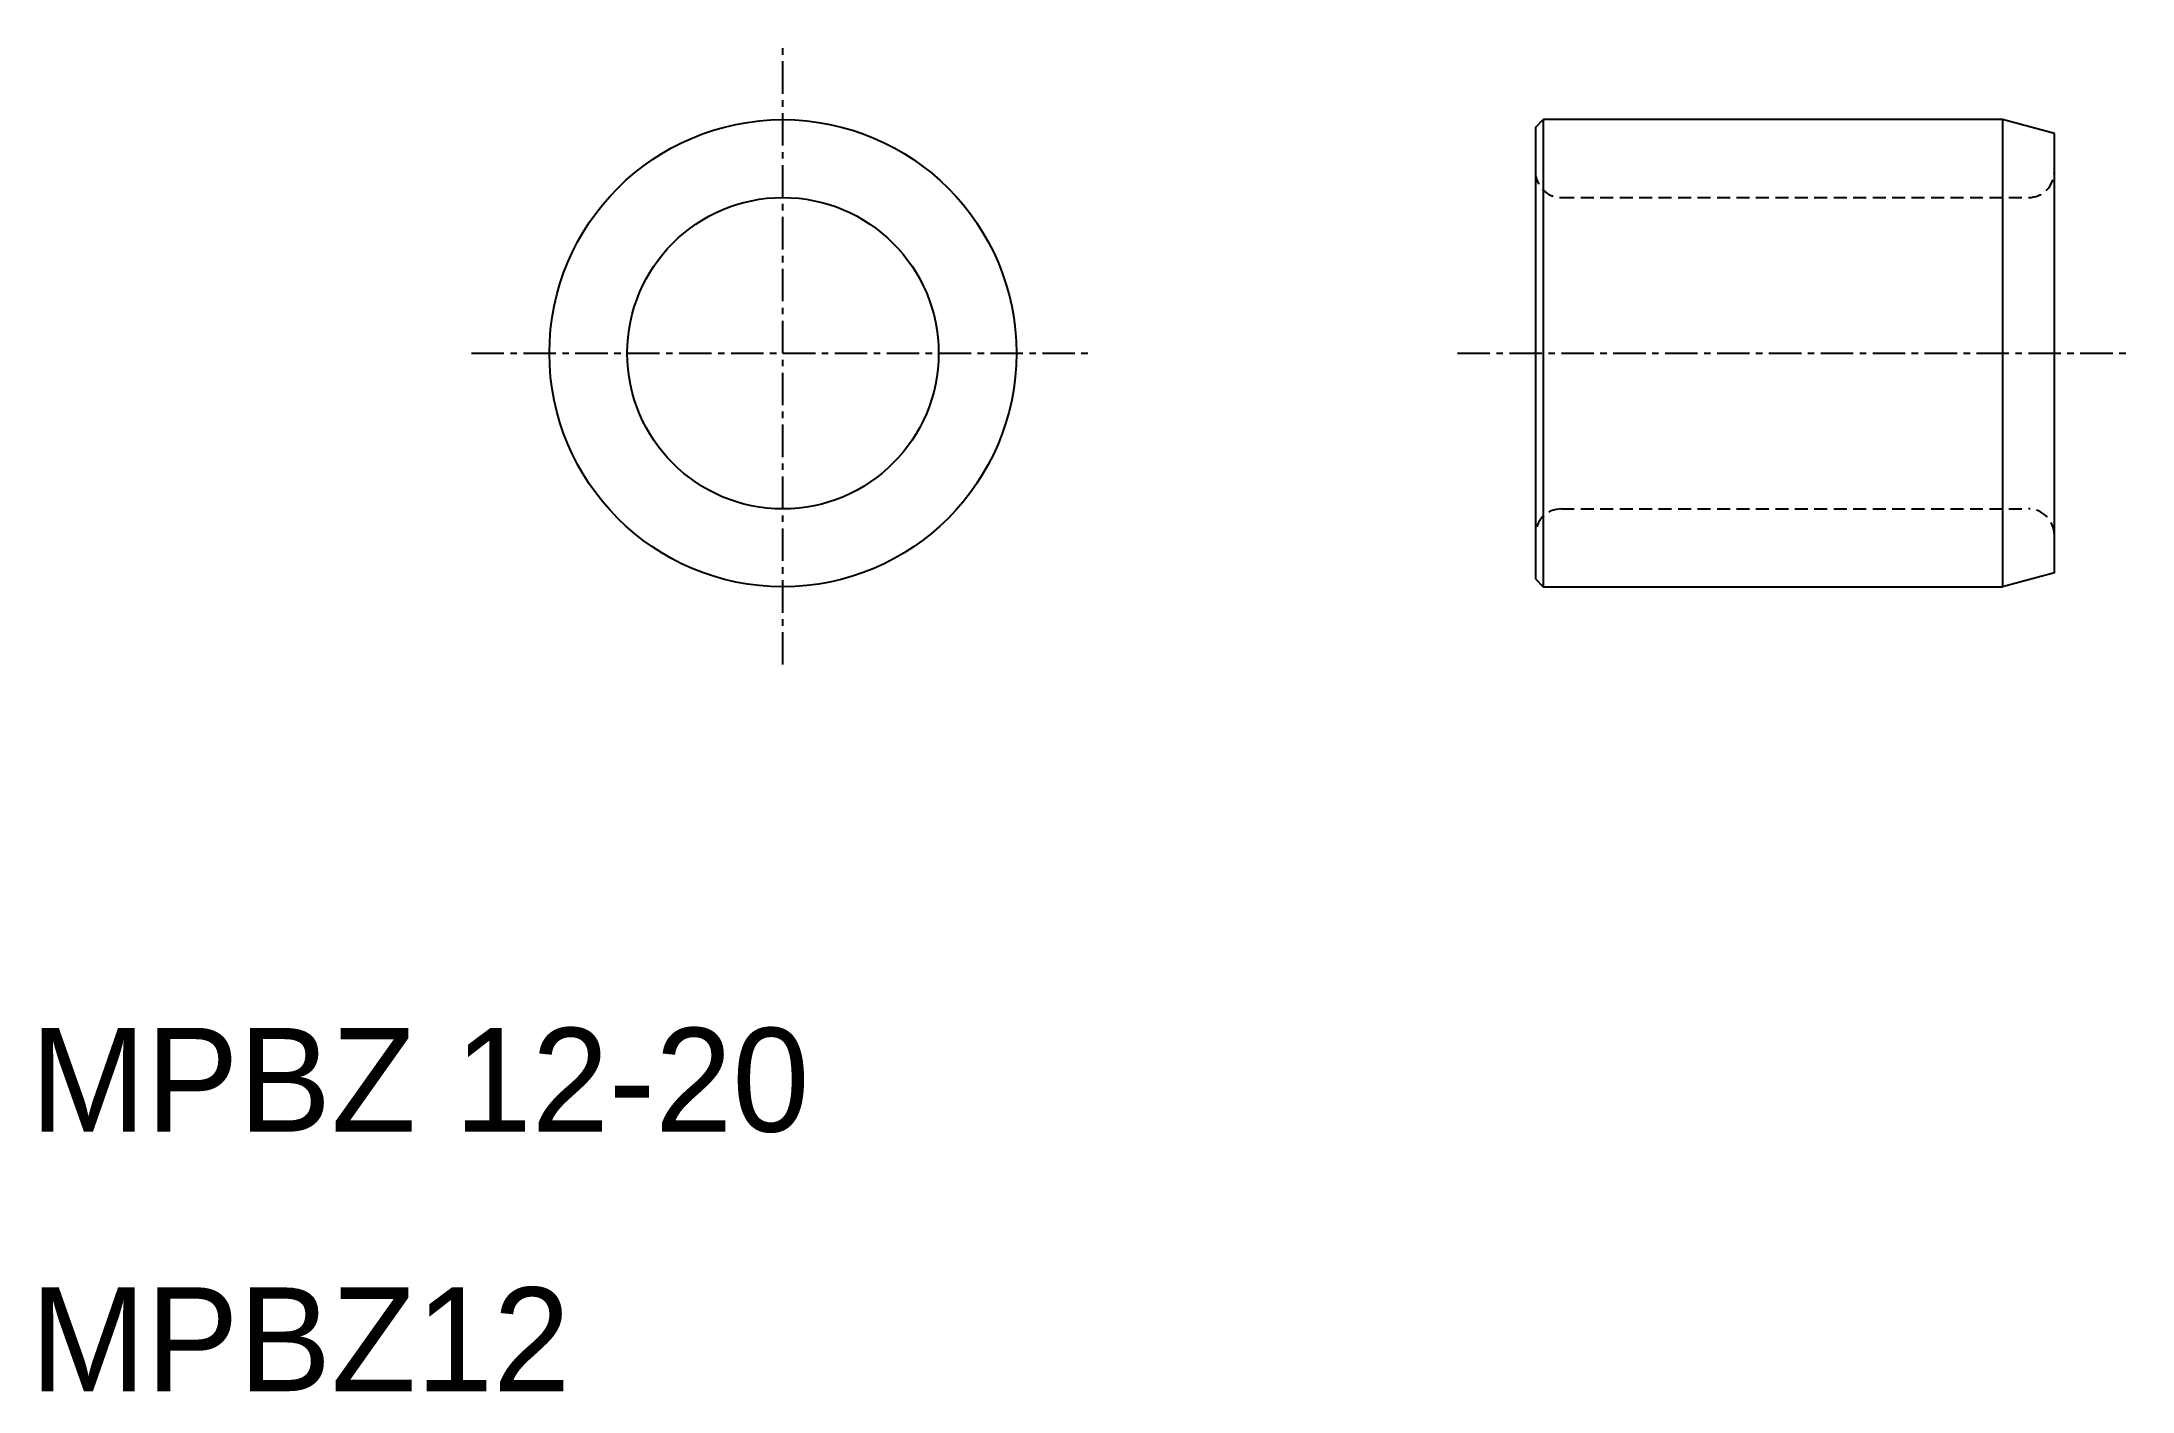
# Model space of a CAD drawing. Extents: x 10.4 to 91, y 10 to 62.
import ezdxf

# ---------------------------------------------------------------- set-up
doc = ezdxf.new("R2010")
doc.units = 0
doc.linetypes.add('CENTER', pattern=[2, 1.25, -0.25, 0.25, -0.25])
doc.linetypes.add('DASHED', pattern=[0.75, 0.5, -0.25])
doc.layers.get('0').update_dxf_attribs({"linetype": 'CONTINUOUS'})
doc.layers.add('CENTER', color=1, linetype='CENTER')

msp = doc.modelspace()

# ---------------------------------------------------------------- linework, layer by layer
at = {"color": 7, "linetype": 'CONTINUOUS'}
for p, q in [((68, 58.7), (68.3, 59)), ((68.3, 59), (68.3, 41)), ((86, 59), (68.3, 59)), ((86, 59), (86, 41)), ((88, 58.464), (86, 59)), ((68, 58.7), (68, 41.3)), ((88, 41.536), (88, 58.464)), ((68, 41.3), (68.3, 41)), ((88, 41.536), (86, 41)), ((68.3, 41), (86, 41))]:
    msp.add_line(p, q, dxfattribs=at)
at = {"color": 3, "linetype": 'DASHED'}
for p, q in [((69, 56), (87, 56)), ((69, 44), (87, 44))]:
    msp.add_line(p, q, dxfattribs=at)
at = {"color": 7, "linetype": 'CONTINUOUS'}
for radius in [9, 6]:
    msp.add_circle((39, 50), radius, dxfattribs=at)
at = {"color": 3, "linetype": 'DASHED'}
for centre, start, end in [((69, 57), 180, 270), ((87, 57), 270, 360), ((69, 43), 90, 180), ((87, 43), 0, 90)]:
    msp.add_arc(centre, 1, start, end, dxfattribs=at)
at = {"layer": 'CENTER', "color": 1, "linetype": 'CENTER'}
for p, q in [((39, 38), (39, 62)), ((27, 50), (51, 50)), ((65, 50), (91, 50))]:
    msp.add_line(p, q, dxfattribs=at)

# ---------------------------------------------------------------- texts
at = {"color": 7, "linetype": 'CONTINUOUS'}
for s, p in [('MPBZ 12-20', (10, 20)), ('MPBZ12', (10, 10))]:
    msp.add_text(s, height=4, dxfattribs=at).set_placement(p)

doc.saveas('drawing.dxf')
